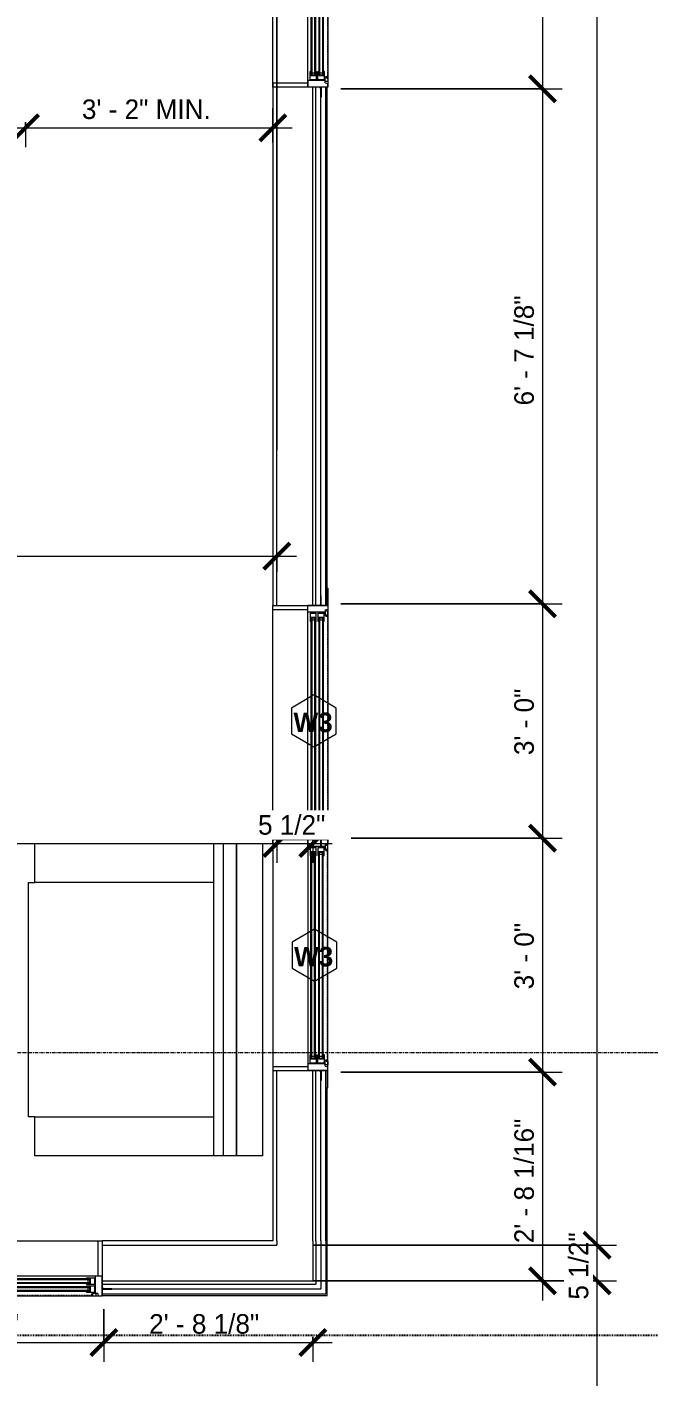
# Model space of a CAD drawing. Header units: inches. Extents: x -4058 to -1781, y 9814 to 12264.
# Drawn here: x -2114.6 to -2019.1, y 11235.4 to 11442.9 of the extents above; entities that cross this region are included whole.
import ezdxf

# ---------------------------------------------------------------- set-up
doc = ezdxf.new("R2010")
doc.units = ezdxf.units.IN
doc.header["$MEASUREMENT"] = 0
for name, pattern in [('Aligning Line 1_8_', [0.25, 0.125, -0.125]), ('Dash', [0.25, 0.125, -0.125]), ('Dash 3_32_', [0.1875, 0.09375, -0.09375]), ('Dash_2_', [0.25, 0.125, -0.125]), ('Grid Line 1_2_', [0.875, 0.5, -0.125, 0.125, -0.125])]:
    doc.linetypes.add(name, pattern=pattern)
for name, color, linetype, lineweight in [('0-1', 7, 'Continuous', 5), ('0-2', 7, 'Continuous', 9), ('A-ANNO-DIMS', 211, 'Continuous', 9), ('A-ANNO-DIMS-32', 211, 'Continuous', 9), ('A-DETL-1', 90, 'Dash 3_32_', 9), ('A-DETL-GENF-HDLN-1', 7, 'Dash', 9), ('A-DETL-GENF-HDLN-2', 1, 'Continuous', 18), ('A-GLAZ', 151, 'Continuous', 18), ('A-GLAZ-1', 7, 'Continuous', 9), ('A-GLAZ-IDEN', 152, 'Continuous', 9), ('A-WALL-1', 7, 'Continuous', 9), ('G-ANNO-SYMB', 111, 'Aligning Line 1_8_', 9), ('I-FURN', 30, 'Continuous', 9), ('S-GRID-1', 1, 'Grid Line 1_2_', 9)]:
    doc.layers.add(name, color=color, linetype=linetype, lineweight=lineweight)
doc.layers.add('0-4', color=250, linetype='Dash_2_')
doc.styles.add('Century Gothic', font='ufonts.com_century-gothic.ttf', dxfattribs={"height": 3})
doc.styles.add('Century Gothic_B', font='GOTHICB.TTF', dxfattribs={"height": 3})
doc.dimstyles.new('MARKETING_DIMENSION', dxfattribs={"dimscale": 12, "dimtxt": 3.132505, "dimasz": 0.333333, "dimexe": 0.25, "dimexo": 0.166667, "dimgap": 0.041667, "dimtad": 1, "dimdec": 4, "dimrnd": 0.0625, "dimzin": 3, "dimdsep": 46, "dimlunit": 4, "dimtxsty": 'Century Gothic', "dimblk1": 'OBLIQUE', "dimblk2": 'OBLIQUE', "dimsah": 1, "dimcen": 0.09, "dimdle": 0.25, "dimazin": 0, "dimtfac": 1, "dimtdec": 4, "dimtix": 1, "dimtmove": 0, "dimatfit": 3, "dimfxl": 1, "dimtvp": 1, "dimtfill": 1, "dimfrac": 2, "dimtolj": 1, "dimtzin": 0, "dimarcsym": 2})
doc.dimstyles.new('THE_DIMENSION_STRING', dxfattribs={"dimscale": 12, "dimtxt": 3.132505, "dimasz": 0.333333, "dimexe": 0.25, "dimexo": 0.166667, "dimgap": 0.041667, "dimtad": 1, "dimdec": 4, "dimrnd": 0.0625, "dimzin": 3, "dimdsep": 46, "dimlunit": 4, "dimtxsty": 'Century Gothic', "dimblk1": 'OBLIQUE', "dimblk2": 'OBLIQUE', "dimsah": 1, "dimcen": 0.09, "dimdle": 0.25, "dimazin": 0, "dimtfac": 1, "dimtdec": 4, "dimtix": 1, "dimtmove": 0, "dimatfit": 3, "dimfxl": 1, "dimtvp": 1, "dimtfill": 1, "dimfrac": 2, "dimtolj": 1, "dimtzin": 0, "dimarcsym": 2})
doc.dimstyles.new('THE_DIMENSION_STRING_2', dxfattribs={"dimscale": 12, "dimtxt": 3.132505, "dimasz": 0.333333, "dimexe": 0.25, "dimexo": 0.166667, "dimgap": 0.041667, "dimtad": 1, "dimdec": 4, "dimrnd": 0.0625, "dimzin": 3, "dimdsep": 46, "dimlunit": 4, "dimtxsty": 'Century Gothic', "dimblk1": 'OBLIQUE', "dimblk2": 'OBLIQUE', "dimsah": 1, "dimcen": 0.09, "dimdle": 0.25, "dimazin": 0, "dimtfac": 1, "dimtdec": 4, "dimtix": 1, "dimtmove": 0, "dimatfit": 3, "dimfxl": 1, "dimtvp": 1, "dimtfill": 1, "dimfrac": 2, "dimtolj": 1, "dimtzin": 0, "dimarcsym": 2})
doc.dimstyles.new('THE_DIMENSION_STRING_3', dxfattribs={"dimscale": 12, "dimtxt": 3.132505, "dimasz": 0.333333, "dimexe": 0.25, "dimexo": 0.166667, "dimgap": 0.041667, "dimtad": 1, "dimdec": 4, "dimrnd": 0.0625, "dimzin": 3, "dimdsep": 46, "dimlunit": 4, "dimtxsty": 'Century Gothic', "dimblk1": 'OBLIQUE', "dimblk2": 'OBLIQUE', "dimsah": 1, "dimcen": 0.09, "dimdle": 0.25, "dimazin": 0, "dimtfac": 1, "dimtdec": 4, "dimtix": 1, "dimtmove": 0, "dimatfit": 3, "dimfxl": 1, "dimtvp": 1, "dimtfill": 1, "dimfrac": 2, "dimtolj": 1, "dimtzin": 0, "dimarcsym": 2})
doc.dimstyles.new('THE_DIMENSION_STRING_4', dxfattribs={"dimscale": 12, "dimtxt": 3.132505, "dimasz": 0.333333, "dimexe": 0.25, "dimexo": 0.166667, "dimgap": 0.041667, "dimtad": 1, "dimdec": 4, "dimrnd": 0.0625, "dimzin": 3, "dimdsep": 46, "dimlunit": 4, "dimtxsty": 'Century Gothic', "dimblk1": 'OBLIQUE', "dimblk2": 'OBLIQUE', "dimsah": 1, "dimcen": 0.09, "dimdle": 0.25, "dimazin": 0, "dimtfac": 1, "dimtdec": 4, "dimtix": 1, "dimtmove": 0, "dimatfit": 3, "dimfxl": 1, "dimtvp": 1, "dimtfill": 1, "dimfrac": 2, "dimtolj": 1, "dimtzin": 0, "dimarcsym": 2})
doc.dimstyles.new('THE_DIMENSION_STRING_5', dxfattribs={"dimscale": 12, "dimtxt": 3.132505, "dimasz": 0.333333, "dimexe": 0.25, "dimexo": 0.166667, "dimgap": 0.041667, "dimtad": 1, "dimdec": 4, "dimrnd": 0.0625, "dimzin": 3, "dimdsep": 46, "dimlunit": 4, "dimtxsty": 'Century Gothic', "dimblk1": 'OBLIQUE', "dimblk2": 'OBLIQUE', "dimsah": 1, "dimcen": 0.09, "dimdle": 0.25, "dimazin": 0, "dimtfac": 1, "dimtdec": 4, "dimtix": 1, "dimtmove": 0, "dimatfit": 3, "dimfxl": 1, "dimtvp": 1, "dimtfill": 1, "dimfrac": 2, "dimtolj": 1, "dimtzin": 0, "dimarcsym": 2})

# ---------------------------------------------------------------- blocks, each defined once
blk = doc.blocks.new('Window-Double_Hung-Marvin-Essential - ESDH3066 - 3rd floor-3357212-UNITS PLANS - 3RD FLOOR')
at = {"layer": 'A-DETL-GENF-HDLN-1'}
blk.add_line((16.1, -4.22), (-16.5, -4.22), dxfattribs=at)
at = {"layer": 'A-DETL-GENF-HDLN-2'}
for p, q in [((-17.13, 4.19), (-17.75, 4.19)), ((-17.13, -1.16), (-17.13, 4.19)), ((17.12, 4.19), (17.75, 4.19)), ((17.12, 4.19), (17.12, -1.16)), ((-16.72, -1.19), (-17.75, -1.19)), ((-17.75, -4.28), (-17.75, -1.19)), ((-16.72, -3.77), (-16.72, -1.19)), ((-16.56, -1.53), (-15.34, -1.53)), ((-16.56, -1.53), (-16.56, -2.47)), ((-15.28, -1.65), (-15.94, -1.65)), ((-15.94, -1.65), (-15.94, -2.37)), ((-15.84, -1.66), (-15.84, -2.35)), ((-15.54, -1.79), (-15.54, -2.23)), ((-15.34, -1.53), (-15.28, -1.59)), ((-15.28, -1.59), (-15.28, -1.65)), ((15.34, -1.53), (15.28, -1.59)), ((15.28, -1.59), (15.28, -1.65)), ((15.28, -1.65), (15.94, -1.65)), ((16.56, -1.53), (15.34, -1.53)), ((15.54, -1.79), (15.54, -2.23)), ((15.84, -1.66), (15.84, -2.35)), ((15.94, -1.65), (15.94, -2.37)), ((16.56, -1.53), (16.56, -2.47)), ((16.72, -3.77), (16.72, -1.19)), ((16.72, -1.19), (17.75, -1.19)), ((17.75, -4.28), (17.75, -1.19)), ((-19.25, -3.23), (-19.25, -3.19)), ((-19.25, -3.19), (-17.9, -3.19)), ((-17.75, -3.23), (-19.25, -3.23)), ((-17.9, -3.19), (-17.9, -3.08)), ((-17.9, -3.08), (-17.75, -3.08)), ((-17.08, -3.87), (-17.16, -4.28)), ((-17.08, -3.87), (-16.19, -3.87)), ((-16.85, -4.25), (-16.85, -3.87)), ((-16.38, -3.77), (-16.72, -3.77)), ((-15.34, -2.47), (-16.56, -2.47)), ((-16.56, -2.75), (-15.34, -2.75)), ((-16.56, -2.75), (-16.56, -3.69)), ((-15.34, -3.69), (-16.56, -3.69)), ((-16.38, -3.87), (-16.38, -3.77)), ((-16.18, -4.01), (-16.3, -4.01)), ((-16.3, -4.01), (-16.3, -4.25)), ((-16.19, -3.87), (-16.19, -3.97)), ((-16.19, -3.97), (-16.1, -3.97)), ((-16.18, -4.22), (-16.18, -4.01)), ((-16.1, -3.97), (-16.1, -4.22)), ((-15.94, -2.37), (-15.28, -2.37)), ((-15.28, -2.87), (-15.94, -2.87)), ((-15.94, -2.87), (-15.94, -3.59)), ((-15.94, -3.59), (-15.28, -3.59)), ((-15.84, -2.88), (-15.84, -3.57)), ((-15.54, -3.01), (-15.54, -3.45)), ((-15.34, -2.47), (-15.28, -2.41)), ((-15.34, -2.75), (-15.28, -2.81)), ((-15.34, -3.69), (-15.28, -3.63)), ((-15.28, -2.37), (-15.28, -2.41)), ((-15.28, -2.81), (-15.28, -2.87)), ((-15.28, -3.59), (-15.28, -3.63)), ((15.28, -2.37), (15.28, -2.41)), ((15.94, -2.37), (15.28, -2.37)), ((15.34, -2.47), (15.28, -2.41)), ((15.34, -2.75), (15.28, -2.81)), ((15.28, -2.81), (15.28, -2.87)), ((15.28, -2.87), (15.94, -2.87)), ((15.28, -3.59), (15.28, -3.63)), ((15.94, -3.59), (15.28, -3.59)), ((15.34, -3.69), (15.28, -3.63)), ((15.34, -2.47), (16.56, -2.47)), ((16.56, -2.75), (15.34, -2.75)), ((15.34, -3.69), (16.56, -3.69)), ((15.54, -3.01), (15.54, -3.45)), ((15.84, -2.88), (15.84, -3.57)), ((15.94, -2.87), (15.94, -3.59)), ((16.19, -3.97), (16.1, -3.97)), ((16.1, -3.97), (16.1, -4.22)), ((16.18, -4.22), (16.18, -4.01)), ((16.18, -4.01), (16.3, -4.01)), ((17.08, -3.87), (16.19, -3.87)), ((16.19, -3.87), (16.19, -3.97)), ((16.3, -4.01), (16.3, -4.25)), ((16.38, -3.87), (16.38, -3.77)), ((16.38, -3.77), (16.72, -3.77)), ((16.56, -2.75), (16.56, -3.69)), ((16.85, -4.25), (16.85, -3.87)), ((17.08, -3.87), (17.16, -4.28)), ((17.9, -3.08), (17.75, -3.08)), ((17.75, -3.23), (19.25, -3.23)), ((17.9, -3.19), (17.9, -3.08)), ((19.25, -3.19), (17.9, -3.19)), ((19.25, -3.23), (19.25, -3.19)), ((-17.75, -4.28), (-17.16, -4.28)), ((-16.3, -4.25), (-16.85, -4.25)), ((-16.18, -4.22), (-16.1, -4.22)), ((16.18, -4.22), (16.1, -4.22)), ((16.3, -4.25), (16.85, -4.25)), ((17.75, -4.28), (17.16, -4.28))]:
    blk.add_line(p, q, dxfattribs=at)
at = {"layer": 'A-GLAZ'}
for p, q in [((15.84, -1.66), (-15.84, -1.66)), ((15.84, -1.79), (-15.84, -1.79)), ((15.84, -2.23), (-15.84, -2.23)), ((15.84, -2.35), (-15.84, -2.35)), ((15.84, -2.88), (-15.84, -2.88)), ((15.84, -3.01), (-15.84, -3.01)), ((15.84, -3.45), (-15.84, -3.45)), ((15.84, -3.57), (-15.84, -3.57))]:
    blk.add_line(p, q, dxfattribs=at)
at = {"layer": 'A-GLAZ-1'}
for p, q in [((-17.75, 4.19), (17.75, 4.19)), ((-17.75, -1.16), (-17.75, 4.19)), ((17.75, 4.19), (17.75, -1.16)), ((-17.75, -1.19), (17.75, -1.19)), ((-17.75, -4.28), (-17.75, -1.19)), ((17.75, -1.19), (17.75, -4.28)), ((17.75, -4.28), (-17.75, -4.28)), ((17.75, -4.19), (20.4, -4.19)), ((20.4, -4.25), (17.75, -4.25)), ((20.4, -4.19), (20.4, -4.25))]:
    blk.add_line(p, q, dxfattribs=at)
blk = doc.blocks.new('Window-Double_Hung-Marvin-Essential - ESDH3066 - 3rd floor-3357211-UNITS PLANS - 3RD FLOOR')
at = {"layer": 'A-DETL-GENF-HDLN-1'}
blk.add_line((16.1, 4.22), (-16.5, 4.22), dxfattribs=at)
at = {"layer": 'A-DETL-GENF-HDLN-2'}
for p, q in [((-17.75, 4.28), (-17.16, 4.28)), ((-17.75, 4.28), (-17.75, 1.19)), ((-17.08, 3.87), (-17.16, 4.28)), ((-16.85, 4.25), (-16.85, 3.87)), ((-16.3, 4.25), (-16.85, 4.25)), ((-16.3, 4.01), (-16.3, 4.25)), ((-16.18, 4.22), (-16.1, 4.22)), ((-16.18, 4.22), (-16.18, 4.01)), ((-16.1, 3.97), (-16.1, 4.22)), ((16.18, 4.22), (16.1, 4.22)), ((16.1, 3.97), (16.1, 4.22)), ((16.18, 4.22), (16.18, 4.01)), ((16.3, 4.01), (16.3, 4.25)), ((16.3, 4.25), (16.85, 4.25)), ((16.85, 4.25), (16.85, 3.87)), ((17.08, 3.87), (17.16, 4.28)), ((17.75, 4.28), (17.16, 4.28)), ((17.75, 4.28), (17.75, 1.19)), ((-19.25, 3.23), (-19.25, 3.19)), ((-17.75, 3.23), (-19.25, 3.23)), ((-19.25, 3.19), (-17.9, 3.19)), ((-17.9, 3.19), (-17.9, 3.08)), ((-17.9, 3.08), (-17.75, 3.08)), ((-17.08, 3.87), (-16.19, 3.87)), ((-16.38, 3.77), (-16.72, 3.77)), ((-16.72, 3.77), (-16.72, 1.19)), ((-15.34, 3.69), (-16.56, 3.69)), ((-16.56, 2.75), (-16.56, 3.69)), ((-16.56, 2.75), (-15.34, 2.75)), ((-15.34, 2.47), (-16.56, 2.47)), ((-16.56, 1.53), (-16.56, 2.47)), ((-16.38, 3.87), (-16.38, 3.77)), ((-16.18, 4.01), (-16.3, 4.01)), ((-16.19, 3.97), (-16.1, 3.97)), ((-16.19, 3.87), (-16.19, 3.97)), ((-15.94, 2.87), (-15.94, 3.59)), ((-15.94, 3.59), (-15.28, 3.59)), ((-15.28, 2.87), (-15.94, 2.87)), ((-15.94, 1.65), (-15.94, 2.37)), ((-15.94, 2.37), (-15.28, 2.37)), ((-15.84, 2.88), (-15.84, 3.57)), ((-15.84, 1.66), (-15.84, 2.35)), ((-15.54, 3.01), (-15.54, 3.45)), ((-15.54, 1.79), (-15.54, 2.23)), ((-15.34, 3.69), (-15.28, 3.63)), ((-15.34, 2.75), (-15.28, 2.81)), ((-15.34, 2.47), (-15.28, 2.41)), ((-15.28, 3.59), (-15.28, 3.63)), ((-15.28, 2.81), (-15.28, 2.87)), ((-15.28, 2.37), (-15.28, 2.41)), ((15.34, 3.69), (15.28, 3.63)), ((15.28, 3.59), (15.28, 3.63)), ((15.94, 3.59), (15.28, 3.59)), ((15.28, 2.81), (15.28, 2.87)), ((15.28, 2.87), (15.94, 2.87)), ((15.34, 2.75), (15.28, 2.81)), ((15.34, 2.47), (15.28, 2.41)), ((15.28, 2.37), (15.28, 2.41)), ((15.94, 2.37), (15.28, 2.37)), ((15.34, 3.69), (16.56, 3.69)), ((16.56, 2.75), (15.34, 2.75)), ((15.34, 2.47), (16.56, 2.47)), ((15.54, 3.01), (15.54, 3.45)), ((15.54, 1.79), (15.54, 2.23)), ((15.84, 2.88), (15.84, 3.57)), ((15.84, 1.66), (15.84, 2.35)), ((15.94, 2.87), (15.94, 3.59)), ((15.94, 1.65), (15.94, 2.37)), ((16.19, 3.97), (16.1, 3.97)), ((16.18, 4.01), (16.3, 4.01)), ((16.19, 3.87), (16.19, 3.97)), ((17.08, 3.87), (16.19, 3.87)), ((16.38, 3.87), (16.38, 3.77)), ((16.38, 3.77), (16.72, 3.77)), ((16.56, 2.75), (16.56, 3.69)), ((16.56, 1.53), (16.56, 2.47)), ((16.72, 3.77), (16.72, 1.19)), ((17.75, 3.23), (19.25, 3.23)), ((17.9, 3.08), (17.75, 3.08)), ((17.9, 3.19), (17.9, 3.08)), ((19.25, 3.19), (17.9, 3.19)), ((19.25, 3.23), (19.25, 3.19)), ((-16.72, 1.19), (-17.75, 1.19)), ((-17.13, 1.16), (-17.13, -4.19)), ((-16.56, 1.53), (-15.34, 1.53)), ((-15.28, 1.65), (-15.94, 1.65)), ((-15.34, 1.53), (-15.28, 1.59)), ((-15.28, 1.59), (-15.28, 1.65)), ((15.28, 1.59), (15.28, 1.65)), ((15.28, 1.65), (15.94, 1.65)), ((15.34, 1.53), (15.28, 1.59)), ((16.56, 1.53), (15.34, 1.53)), ((16.72, 1.19), (17.75, 1.19)), ((17.12, -4.19), (17.12, 1.16)), ((-17.13, -4.19), (-17.75, -4.19)), ((17.12, -4.19), (17.75, -4.19))]:
    blk.add_line(p, q, dxfattribs=at)
at = {"layer": 'A-GLAZ'}
for p, q in [((15.84, 3.57), (-15.84, 3.57)), ((15.84, 3.45), (-15.84, 3.45)), ((15.84, 3.01), (-15.84, 3.01)), ((15.84, 2.88), (-15.84, 2.88)), ((15.84, 2.35), (-15.84, 2.35)), ((15.84, 2.23), (-15.84, 2.23)), ((15.84, 1.79), (-15.84, 1.79)), ((15.84, 1.66), (-15.84, 1.66))]:
    blk.add_line(p, q, dxfattribs=at)
at = {"layer": 'A-GLAZ-1'}
for p, q in [((17.75, 4.28), (-17.75, 4.28)), ((-17.75, 4.28), (-17.75, 1.19)), ((17.75, 1.19), (17.75, 4.28)), ((20.4, 4.25), (17.75, 4.25)), ((17.75, 4.19), (20.4, 4.19)), ((20.4, 4.19), (20.4, 4.25)), ((-17.75, 1.19), (17.75, 1.19)), ((-17.75, 1.16), (-17.75, -4.19)), ((17.75, -4.19), (17.75, 1.16)), ((-17.75, -4.19), (17.75, -4.19))]:
    blk.add_line(p, q, dxfattribs=at)
blk = doc.blocks.new('CTR - 1st Phase - Shell_rvt-1-UNITS PLANS - 3RD FLOOR')
at = {"layer": 'A-WALL-1'}
for p, q in [((-2076.8, 11433.58), (-2076.8, 11353.94)), ((-2076.17, 11353.94), (-2076.17, 11433.58)), ((-2071.42, 11433.58), (-2071.45, 11433.58)), ((-2070.67, 11353.94), (-2070.67, 11433.58)), ((-2070.17, 11353.94), (-2070.17, 11433.58)), ((-2069.42, 11353.94), (-2069.42, 11433.58)), ((-2068.67, 11353.94), (-2068.67, 11433.58)), ((-2068.42, 11356.59), (-2068.42, 11433.58)), ((-2071.45, 11353.94), (-2071.42, 11353.94)), ((-2076.8, 11318.44), (-2076.8, 11317.94)), ((-2076.17, 11317.94), (-2076.17, 11318.44)), ((-2071.42, 11318.44), (-2071.45, 11318.44)), ((-2071.45, 11317.94), (-2071.42, 11317.94)), ((-2070.67, 11317.94), (-2070.67, 11318.44)), ((-2070.17, 11317.94), (-2070.17, 11318.44)), ((-2069.42, 11317.94), (-2069.42, 11318.44)), ((-2068.67, 11317.94), (-2068.67, 11318.44)), ((-2068.42, 11317.94), (-2068.42, 11318.44)), ((-2076.8, 11282.44), (-2076.8, 11256.26)), ((-2076.17, 11256.26), (-2076.17, 11282.44)), ((-2071.42, 11282.44), (-2071.45, 11282.44)), ((-2070.67, 11256.26), (-2070.67, 11282.44)), ((-2070.17, 11256.26), (-2070.17, 11282.44)), ((-2069.42, 11256.26), (-2069.42, 11282.44)), ((-2068.67, 11256.26), (-2068.67, 11282.44)), ((-2068.42, 11256.26), (-2068.42, 11279.79)), ((-2076.8, 11256.26), (-2103.04, 11256.26)), ((-2103.04, 11255.64), (-2076.17, 11255.64)), ((-2076.17, 11256.26), (-2076.17, 11255.64)), ((-2070.67, 11256.26), (-2070.67, 11255.64)), ((-2070.67, 11255.64), (-2070.67, 11250.14)), ((-2070.17, 11256.26), (-2070.17, 11250.14)), ((-2069.42, 11256.26), (-2069.42, 11249.64)), ((-2068.67, 11256.26), (-2068.67, 11248.89)), ((-2068.42, 11248.14), (-2068.42, 11256.26)), ((-2103.04, 11250.92), (-2103.04, 11250.89)), ((-2103.04, 11250.14), (-2070.67, 11250.14)), ((-2103.04, 11249.64), (-2070.17, 11249.64)), ((-2103.04, 11248.89), (-2069.42, 11248.89)), ((-2070.17, 11250.14), (-2070.17, 11249.64)), ((-2069.42, 11249.64), (-2069.42, 11248.89)), ((-2068.67, 11248.89), (-2068.67, 11248.14)), ((-2103.04, 11248.14), (-2068.67, 11248.14)), ((-2100.39, 11247.89), (-2068.42, 11247.89)), ((-2068.42, 11247.89), (-2068.42, 11248.14))]:
    blk.add_line(p, q, dxfattribs=at)
at = {"layer": '0-2'}
for name, p, rotation in [('Window-Double_Hung-Marvin-Essential - ESDH3066 - 3rd floor-3357212-UNITS PLANS - 3RD FLOOR', (-2072.61, 11451.33), 89.99999999999991), ('Window-Double_Hung-Marvin-Essential - ESDH3066 - 3rd floor-3357212-UNITS PLANS - 3RD FLOOR', (-2072.61, 11336.19), 89.99999999999991), ('Window-Double_Hung-Marvin-Essential - ESDH3066 - 3rd floor-3357211-UNITS PLANS - 3RD FLOOR', (-2072.61, 11300.19), 269.9999999999999)]:
    blk.add_blockref(name, p, dxfattribs=dict(at, rotation=rotation))
blk.add_blockref('Window-Double_Hung-Marvin-Essential - ESDH3066 - 3rd floor-3357212-UNITS PLANS - 3RD FLOOR', (-2120.79, 11252.08), dxfattribs=at)
blk = doc.blocks.new('Couch-Both_Arms-Generic - 2-1523460-UNITS PLANS - 3RD FLOOR')
at = {"layer": 'I-FURN'}
for p, q in [((-24, 17.5), (-18, 17.5)), ((-24, -10), (-24, 17.5)), ((-18, 18.5), (18, 18.5)), ((-18, 17.5), (-18, 18.5)), ((-18, 17.5), (-18, -10)), ((18, 18.5), (18, 17.5)), ((18, 17.5), (24, 17.5)), ((18, -10), (18, 17.5)), ((24, 17.5), (24, -10)), ((-24, -10), (24, -10)), ((-24, -13.5), (-24, -10)), ((24, -10), (24, -13.5)), ((-24, -11.5), (24, -11.5)), ((-24, -13.5), (24, -13.5)), ((-24, -17.5), (-24, -13.5)), ((24, -13.5), (-24, -13.5)), ((24, -13.5), (24, -17.5)), ((24, -17.5), (-24, -17.5))]:
    blk.add_line(p, q, dxfattribs=at)
blk = doc.blocks.new('DIMBLOCK146-UNITS PLANS - 3RD FLOOR')
at = {"layer": 'A-ANNO-DIMS-32'}
for p, q in [((-2138.79, 11245.8), (-2138.79, 11237.68)), ((-2138.79, 11240.68), (-2138.79, 11245.8)), ((-2102.79, 11245.8), (-2102.79, 11237.68)), ((-2102.79, 11240.68), (-2102.79, 11245.8)), ((-2138.79, 11240.68), (-2102.79, 11240.68))]:
    blk.add_line(p, q, dxfattribs=at)
at = {"layer": 'A-ANNO-DIMS-32', "lineweight": 50}
for p, q in [((-2138.79, 11240.68), (-2136.79, 11242.68)), ((-2102.79, 11240.68), (-2100.79, 11242.68)), ((-2138.79, 11240.68), (-2140.79, 11238.68)), ((-2102.79, 11240.68), (-2104.79, 11238.68))]:
    blk.add_line(p, q, dxfattribs=at)
at = {"layer": 'A-ANNO-DIMS-32', "color": 0, "insert": (-2126.03, 11245.02), "char_height": 3, "width": 12.5897, "attachment_point": 1, "line_spacing_factor": 0.984502, "style": 'Century Gothic', "bg_fill": 3, "box_fill_scale": 1.25, "bg_fill_color": 256, "bg_fill_true_color": 13158600, "bg_fill_transparency": 0}
blk.add_mtext('3\' - 0"', dxfattribs=at)
blk = doc.blocks.new('_Oblique')
at = {"color": 0, "linetype": 'ByBlock', "lineweight": -2}
blk.add_line((-0.5, -0.5), (0.5, 0.5), dxfattribs=at)
blk = doc.blocks.new('DIMBLOCK147-UNITS PLANS - 3RD FLOOR')
at = {"layer": 'A-ANNO-DIMS-32'}
for p, q in [((-2102.79, 11245.8), (-2102.79, 11237.68)), ((-2102.79, 11240.68), (-2102.79, 11245.8)), ((-2102.79, 11240.68), (-2067.67, 11240.68)), ((-2070.67, 11241.51), (-2070.67, 11237.68)), ((-2070.67, 11240.68), (-2070.67, 11241.51))]:
    blk.add_line(p, q, dxfattribs=at)
at = {"layer": 'A-ANNO-DIMS-32', "lineweight": 50}
for p, q in [((-2102.79, 11240.68), (-2100.79, 11242.68)), ((-2070.67, 11240.68), (-2068.67, 11242.68)), ((-2102.79, 11240.68), (-2104.79, 11238.68)), ((-2070.67, 11240.68), (-2072.67, 11238.68))]:
    blk.add_line(p, q, dxfattribs=at)
at = {"layer": 'A-ANNO-DIMS-32', "color": 0, "insert": (-2095.8, 11245.02), "char_height": 3, "width": 21.7784, "attachment_point": 1, "line_spacing_factor": 0.984502, "style": 'Century Gothic', "bg_fill": 3, "box_fill_scale": 1.25, "bg_fill_color": 256, "bg_fill_true_color": 13158600, "bg_fill_transparency": 0}
blk.add_mtext('2\' - 8 1/8"', dxfattribs=at)
blk = doc.blocks.new('DIMBLOCK164-UNITS PLANS - 3RD FLOOR')
at = {"layer": 'A-ANNO-DIMS-32', "lineweight": 50}
for p, q in [((-2035.34, 11469.33), (-2037.34, 11471.33)), ((-2035.34, 11469.33), (-2033.34, 11467.33)), ((-2035.34, 11433.33), (-2037.34, 11435.33)), ((-2035.34, 11433.33), (-2033.34, 11431.33))]:
    blk.add_line(p, q, dxfattribs=at)
at = {"layer": 'A-ANNO-DIMS-32'}
for p, q in [((-2066.33, 11469.33), (-2032.34, 11469.33)), ((-2035.34, 11469.33), (-2066.33, 11469.33)), ((-2035.34, 11469.33), (-2035.34, 11433.33)), ((-2066.33, 11433.33), (-2032.34, 11433.33)), ((-2035.34, 11433.33), (-2066.33, 11433.33))]:
    blk.add_line(p, q, dxfattribs=at)
at = {"layer": 'A-ANNO-DIMS-32', "color": 0, "insert": (-2039.68, 11446.08), "char_height": 3, "width": 12.5897, "attachment_point": 1, "rotation": 90, "line_spacing_factor": 0.984502, "style": 'Century Gothic', "bg_fill": 3, "box_fill_scale": 1.25, "bg_fill_color": 256, "bg_fill_true_color": 13158600, "bg_fill_transparency": 0}
blk.add_mtext('3\' - 0"', dxfattribs=at)
blk = doc.blocks.new('DIMBLOCK165-UNITS PLANS - 3RD FLOOR')
at = {"layer": 'A-ANNO-DIMS-32', "lineweight": 50}
for p, q in [((-2035.34, 11433.33), (-2037.34, 11435.33)), ((-2035.34, 11433.33), (-2033.34, 11431.33)), ((-2035.34, 11354.19), (-2037.34, 11356.19)), ((-2035.34, 11354.19), (-2033.34, 11352.19))]:
    blk.add_line(p, q, dxfattribs=at)
at = {"layer": 'A-ANNO-DIMS-32'}
for p, q in [((-2066.33, 11433.33), (-2032.34, 11433.33)), ((-2035.34, 11433.33), (-2066.33, 11433.33)), ((-2035.34, 11433.33), (-2035.34, 11354.19)), ((-2066.33, 11354.19), (-2032.34, 11354.19)), ((-2035.34, 11354.19), (-2066.33, 11354.19))]:
    blk.add_line(p, q, dxfattribs=at)
at = {"layer": 'A-ANNO-DIMS-32', "color": 0, "insert": (-2039.68, 11384.68), "char_height": 3, "width": 21.7784, "attachment_point": 1, "rotation": 90, "line_spacing_factor": 0.984502, "style": 'Century Gothic', "bg_fill": 3, "box_fill_scale": 1.25, "bg_fill_color": 256, "bg_fill_true_color": 13158600, "bg_fill_transparency": 0}
blk.add_mtext('6\' - 7 1/8"', dxfattribs=at)
blk = doc.blocks.new('DIMBLOCK166-UNITS PLANS - 3RD FLOOR')
at = {"layer": 'A-ANNO-DIMS-32', "lineweight": 50}
for p, q in [((-2035.34, 11354.19), (-2037.34, 11356.19)), ((-2035.34, 11354.19), (-2033.34, 11352.19)), ((-2035.34, 11318.19), (-2037.34, 11320.19)), ((-2035.34, 11318.19), (-2033.34, 11316.19))]:
    blk.add_line(p, q, dxfattribs=at)
at = {"layer": 'A-ANNO-DIMS-32'}
for p, q in [((-2066.33, 11354.19), (-2032.34, 11354.19)), ((-2035.34, 11354.19), (-2066.33, 11354.19)), ((-2035.34, 11354.19), (-2035.34, 11318.19)), ((-2066.33, 11318.19), (-2032.34, 11318.19)), ((-2035.34, 11318.19), (-2066.33, 11318.19))]:
    blk.add_line(p, q, dxfattribs=at)
at = {"layer": 'A-ANNO-DIMS-32', "color": 0, "insert": (-2039.68, 11330.94), "char_height": 3, "width": 12.5897, "attachment_point": 1, "rotation": 90, "line_spacing_factor": 0.984502, "style": 'Century Gothic', "bg_fill": 3, "box_fill_scale": 1.25, "bg_fill_color": 256, "bg_fill_true_color": 13158600, "bg_fill_transparency": 0}
blk.add_mtext('3\' - 0"', dxfattribs=at)
blk = doc.blocks.new('DIMBLOCK167-UNITS PLANS - 3RD FLOOR')
at = {"layer": 'A-ANNO-DIMS-32', "lineweight": 50}
for p, q in [((-2035.34, 11318.19), (-2037.34, 11320.19)), ((-2035.34, 11318.19), (-2033.34, 11316.19)), ((-2035.34, 11282.19), (-2037.34, 11284.19)), ((-2035.34, 11282.19), (-2033.34, 11280.19))]:
    blk.add_line(p, q, dxfattribs=at)
at = {"layer": 'A-ANNO-DIMS-32'}
for p, q in [((-2066.33, 11318.19), (-2032.34, 11318.19)), ((-2035.34, 11318.19), (-2066.33, 11318.19)), ((-2035.34, 11318.19), (-2035.34, 11282.19)), ((-2066.33, 11282.19), (-2032.34, 11282.19)), ((-2035.34, 11282.19), (-2066.33, 11282.19))]:
    blk.add_line(p, q, dxfattribs=at)
at = {"layer": 'A-ANNO-DIMS-32', "color": 0, "insert": (-2039.68, 11294.94), "char_height": 3, "width": 12.5897, "attachment_point": 1, "rotation": 90, "line_spacing_factor": 0.984502, "style": 'Century Gothic', "bg_fill": 3, "box_fill_scale": 1.25, "bg_fill_color": 256, "bg_fill_true_color": 13158600, "bg_fill_transparency": 0}
blk.add_mtext('3\' - 0"', dxfattribs=at)
blk = doc.blocks.new('DIMBLOCK168-UNITS PLANS - 3RD FLOOR')
at = {"layer": 'A-ANNO-DIMS-32', "lineweight": 50}
for p, q in [((-2035.34, 11282.19), (-2037.34, 11284.19)), ((-2035.34, 11282.19), (-2033.34, 11280.19)), ((-2035.34, 11250.14), (-2037.34, 11252.14)), ((-2035.34, 11250.14), (-2033.34, 11248.14))]:
    blk.add_line(p, q, dxfattribs=at)
at = {"layer": 'A-ANNO-DIMS-32'}
for p, q in [((-2066.33, 11282.19), (-2032.34, 11282.19)), ((-2035.34, 11282.19), (-2066.33, 11282.19)), ((-2035.34, 11282.19), (-2035.34, 11247.14)), ((-2034.51, 11250.14), (-2038.34, 11250.14)), ((-2035.34, 11250.14), (-2034.51, 11250.14))]:
    blk.add_line(p, q, dxfattribs=at)
at = {"layer": 'A-ANNO-DIMS-32', "color": 0, "insert": (-2039.68, 11255.92), "char_height": 3, "width": 24.5827, "attachment_point": 1, "rotation": 90, "line_spacing_factor": 0.984502, "style": 'Century Gothic', "bg_fill": 3, "box_fill_scale": 1.25, "bg_fill_color": 256, "bg_fill_true_color": 13158600, "bg_fill_transparency": 0}
blk.add_mtext('2\' - 8 1/16"', dxfattribs=at)
blk = doc.blocks.new('DIMBLOCK525-UNITS PLANS - 3RD FLOOR')
at = {"layer": 'A-ANNO-DIMS-32', "lineweight": 50}
for p, q in [((-2026.97, 11250.14), (-2028.97, 11252.14)), ((-2026.97, 11250.14), (-2024.97, 11248.14)), ((-2026.97, 10848.64), (-2028.97, 10850.64)), ((-2026.97, 10848.64), (-2024.97, 10846.64))]:
    blk.add_line(p, q, dxfattribs=at)
at = {"layer": 'A-ANNO-DIMS-32'}
for p, q in [((-2070.61, 11250.14), (-2023.97, 11250.14)), ((-2026.97, 11250.14), (-2070.61, 11250.14)), ((-2026.97, 10848.64), (-2026.97, 11250.14)), ((-2070.61, 10848.64), (-2023.97, 10848.64)), ((-2026.97, 10848.64), (-2070.61, 10848.64))]:
    blk.add_line(p, q, dxfattribs=at)
at = {"layer": 'A-ANNO-DIMS-32', "color": 0, "insert": (-2031.31, 11039.15), "char_height": 3, "width": 24.5827, "attachment_point": 1, "rotation": 90, "line_spacing_factor": 0.984502, "style": 'Century Gothic', "bg_fill": 3, "box_fill_scale": 1.25, "bg_fill_color": 256, "bg_fill_true_color": 13158600, "bg_fill_transparency": 0}
blk.add_mtext('33\' - 5 1/2"', dxfattribs=at)
blk = doc.blocks.new('DIMBLOCK526-UNITS PLANS - 3RD FLOOR')
at = {"layer": 'A-ANNO-DIMS-32', "lineweight": 50}
for p, q in [((-2026.97, 11255.64), (-2028.97, 11257.64)), ((-2026.97, 11255.64), (-2024.97, 11253.64)), ((-2026.97, 11250.14), (-2028.97, 11252.14)), ((-2026.97, 11250.14), (-2024.97, 11248.14))]:
    blk.add_line(p, q, dxfattribs=at)
at = {"layer": 'A-ANNO-DIMS-32'}
for p, q in [((-2070.61, 11255.64), (-2023.97, 11255.64)), ((-2026.97, 11255.64), (-2070.61, 11255.64)), ((-2026.97, 11250.14), (-2026.97, 11255.64)), ((-2070.61, 11250.14), (-2023.97, 11250.14)), ((-2026.97, 11250.14), (-2070.61, 11250.14))]:
    blk.add_line(p, q, dxfattribs=at)
at = {"layer": 'A-ANNO-DIMS-32', "color": 0, "insert": (-2031.31, 11247.25), "char_height": 3, "width": 13.5444, "attachment_point": 1, "rotation": 90, "line_spacing_factor": 0.984502, "style": 'Century Gothic', "bg_fill": 3, "box_fill_scale": 1.25, "bg_fill_color": 256, "bg_fill_true_color": 13158600, "bg_fill_transparency": 0}
blk.add_mtext('5 1/2"', dxfattribs=at)
blk = doc.blocks.new('DIMBLOCK527-UNITS PLANS - 3RD FLOOR')
at = {"layer": 'A-ANNO-DIMS-32', "lineweight": 50}
for p, q in [((-2026.97, 11680.24), (-2028.97, 11682.24)), ((-2026.97, 11680.24), (-2024.97, 11678.24)), ((-2026.97, 11255.64), (-2028.97, 11257.64)), ((-2026.97, 11255.64), (-2024.97, 11253.64))]:
    blk.add_line(p, q, dxfattribs=at)
at = {"layer": 'A-ANNO-DIMS-32'}
for p, q in [((-2074.17, 11680.24), (-2023.97, 11680.24)), ((-2026.97, 11680.24), (-2074.17, 11680.24)), ((-2026.97, 11255.64), (-2026.97, 11680.24)), ((-2070.61, 11255.64), (-2023.97, 11255.64)), ((-2026.97, 11255.64), (-2070.61, 11255.64))]:
    blk.add_line(p, q, dxfattribs=at)
at = {"layer": 'A-ANNO-DIMS-32', "color": 0, "insert": (-2031.31, 11457.7), "char_height": 3, "width": 24.5827, "attachment_point": 1, "rotation": 90, "line_spacing_factor": 0.984502, "style": 'Century Gothic', "bg_fill": 3, "box_fill_scale": 1.25, "bg_fill_color": 256, "bg_fill_true_color": 13158600, "bg_fill_transparency": 0}
blk.add_mtext('35\' - 4 5/8"', dxfattribs=at)
blk = doc.blocks.new('DIMBLOCK553-UNITS PLANS - 3RD FLOOR')
at = {"layer": 'A-ANNO-DIMS-32', "lineweight": 50}
for p, q in [((-2509.81, 11317.36), (-2507.81, 11319.36)), ((-2076.17, 11317.36), (-2074.17, 11319.36)), ((-2509.81, 11317.36), (-2511.81, 11315.36)), ((-2076.17, 11317.36), (-2078.17, 11315.36))]:
    blk.add_line(p, q, dxfattribs=at)
at = {"layer": 'A-ANNO-DIMS-32'}
for p, q in [((-2509.81, 11318.19), (-2509.81, 11314.36)), ((-2509.81, 11317.36), (-2509.81, 11318.19)), ((-2509.81, 11317.36), (-2076.17, 11317.36)), ((-2076.17, 11318.19), (-2076.17, 11314.36)), ((-2076.17, 11317.36), (-2076.17, 11318.19))]:
    blk.add_line(p, q, dxfattribs=at)
at = {"layer": 'A-ANNO-DIMS-32', "color": 0, "insert": (-2303.24, 11321.71), "char_height": 3, "width": 24.5827, "attachment_point": 1, "line_spacing_factor": 0.984502, "style": 'Century Gothic', "bg_fill": 3, "box_fill_scale": 1.25, "bg_fill_color": 256, "bg_fill_true_color": 13158600, "bg_fill_transparency": 0}
blk.add_mtext('36\' - 1 5/8"', dxfattribs=at)
blk = doc.blocks.new('DIMBLOCK554-UNITS PLANS - 3RD FLOOR')
at = {"layer": 'A-ANNO-DIMS-32', "lineweight": 50}
for p, q in [((-2076.17, 11317.36), (-2074.17, 11319.36)), ((-2070.67, 11317.36), (-2068.67, 11319.36)), ((-2076.17, 11317.36), (-2078.17, 11315.36)), ((-2070.67, 11317.36), (-2072.67, 11315.36))]:
    blk.add_line(p, q, dxfattribs=at)
at = {"layer": 'A-ANNO-DIMS-32'}
for p, q in [((-2076.17, 11318.19), (-2076.17, 11314.36)), ((-2076.17, 11317.36), (-2076.17, 11318.19)), ((-2076.17, 11317.36), (-2067.67, 11317.36)), ((-2070.67, 11318.19), (-2070.67, 11314.36)), ((-2070.67, 11317.36), (-2070.67, 11318.19))]:
    blk.add_line(p, q, dxfattribs=at)
at = {"layer": 'A-ANNO-DIMS-32', "color": 0, "insert": (-2079.07, 11321.71), "char_height": 3, "width": 13.5444, "attachment_point": 1, "line_spacing_factor": 0.984502, "style": 'Century Gothic', "bg_fill": 3, "box_fill_scale": 1.25, "bg_fill_color": 256, "bg_fill_true_color": 13158600, "bg_fill_transparency": 0}
blk.add_mtext('5 1/2"', dxfattribs=at)
blk = doc.blocks.new('Window Tag - ONE-4156801-UNITS PLANS - 3RD FLOOR')
at = {"layer": 'A-GLAZ-IDEN'}
for p, q in [((0, 0.125), (-0.1071, 0.0619)), ((0.107, 0.062), (0, 0.125)), ((-0.1071, 0.0619), (-0.1071, -0.0619)), ((0.107, -0.0624), (0.107, 0.062)), ((-0.1071, -0.0619), (0, -0.125)), ((0, -0.125), (0.107, -0.0624))]:
    blk.add_line(p, q, dxfattribs=at)
blk = doc.blocks.new('DIMBLOCK975-UNITS PLANS - 3RD FLOOR')
at = {"layer": 'A-ANNO-DIMS-32'}
for p, q in [((-2076.17, 11359.11), (-2076.17, 11364.53)), ((-2294.7, 11362.36), (-2294.7, 11358.53)), ((-2294.7, 11361.53), (-2294.7, 11362.36)), ((-2294.7, 11361.53), (-2073.17, 11361.53)), ((-2076.17, 11361.53), (-2076.17, 11359.11))]:
    blk.add_line(p, q, dxfattribs=at)
at = {"layer": 'A-ANNO-DIMS-32', "lineweight": 50}
for p, q in [((-2294.7, 11361.53), (-2292.7, 11363.53)), ((-2076.17, 11361.53), (-2074.17, 11363.53)), ((-2294.7, 11361.53), (-2296.7, 11359.53)), ((-2076.17, 11361.53), (-2078.17, 11359.53))]:
    blk.add_line(p, q, dxfattribs=at)
at = {"layer": 'A-ANNO-DIMS-32', "color": 0, "insert": (-2195.68, 11365.88), "char_height": 3, "width": 24.5827, "attachment_point": 1, "line_spacing_factor": 0.984502, "style": 'Century Gothic', "bg_fill": 3, "box_fill_scale": 1.25, "bg_fill_color": 256, "bg_fill_true_color": 13158600, "bg_fill_transparency": 0}
blk.add_mtext('18\' - 2 1/2"', dxfattribs=at)
blk = doc.blocks.new('DIMBLOCK989-UNITS PLANS - 3RD FLOOR')
at = {"layer": 'A-ANNO-DIMS-32'}
for p, q in [((-2076.17, 11377.79), (-2076.17, 11526.92)), ((-2104.17, 11524.75), (-2104.17, 11520.92)), ((-2104.17, 11523.92), (-2104.17, 11524.75)), ((-2104.17, 11523.92), (-2073.17, 11523.92)), ((-2076.17, 11523.92), (-2076.17, 11377.79))]:
    blk.add_line(p, q, dxfattribs=at)
at = {"layer": 'A-ANNO-DIMS-32', "lineweight": 50}
for p, q in [((-2104.17, 11523.92), (-2102.17, 11525.92)), ((-2076.17, 11523.92), (-2074.17, 11525.92)), ((-2104.17, 11523.92), (-2106.17, 11521.92)), ((-2076.17, 11523.92), (-2078.17, 11521.92))]:
    blk.add_line(p, q, dxfattribs=at)
at = {"layer": 'A-ANNO-DIMS-32', "color": 0, "insert": (-2095.42, 11528.27), "char_height": 3, "width": 12.5897, "attachment_point": 1, "line_spacing_factor": 0.984502, "style": 'Century Gothic', "bg_fill": 3, "box_fill_scale": 1.25, "bg_fill_color": 256, "bg_fill_true_color": 13158600, "bg_fill_transparency": 0}
blk.add_mtext('2\' - 4"', dxfattribs=at)
blk = doc.blocks.new('DIMBLOCK1537-UNITS PLANS - 3RD FLOOR')
at = {"layer": 'A-ANNO-DIMS-32', "lineweight": 50}
for p, q in [((-2114.8, 11427.37), (-2112.8, 11429.37)), ((-2076.8, 11427.37), (-2074.8, 11429.37)), ((-2114.8, 11427.37), (-2116.8, 11425.37)), ((-2076.8, 11427.37), (-2078.8, 11425.37))]:
    blk.add_line(p, q, dxfattribs=at)
at = {"layer": 'A-ANNO-DIMS-32'}
for p, q in [((-2076.8, 11425.11), (-2076.8, 11430.37)), ((-2117.8, 11427.37), (-2073.8, 11427.37)), ((-2114.8, 11428.2), (-2114.8, 11424.37)), ((-2114.8, 11427.37), (-2114.8, 11428.2)), ((-2076.8, 11427.37), (-2076.8, 11425.11))]:
    blk.add_line(p, q, dxfattribs=at)
at = {"layer": 'A-ANNO-DIMS-32', "color": 0, "insert": (-2106.14, 11431.71), "char_height": 3, "width": 24.8214, "attachment_point": 1, "line_spacing_factor": 0.984502, "style": 'Century Gothic', "bg_fill": 3, "box_fill_scale": 1.25, "bg_fill_color": 256, "bg_fill_true_color": 13158600, "bg_fill_transparency": 0}
blk.add_mtext('3\' - 2" MIN.', dxfattribs=at)

msp = doc.modelspace()

# ---------------------------------------------------------------- linework, layer by layer
at = {"layer": 'A-DETL-1'}
for p, q in [((-2076.79874, 11423.11117), (-2076.79874, 11417.11117)), ((-2076.17374, 11372.0394), (-2076.17374, 11375.7894))]:
    msp.add_line(p, q, dxfattribs=at)
at = {"layer": 'G-ANNO-SYMB'}
msp.add_line((-1939.7738, 11241.7211), (-3043.10454, 11241.7211), dxfattribs=at)

# ---------------------------------------------------------------- block references
at = {"layer": '0-1'}
msp.add_blockref('CTR - 1st Phase - Shell_rvt-1-UNITS PLANS - 3RD FLOOR', (0, 0), dxfattribs=at)
at = {"layer": 'I-FURN', "rotation": 89.99999999999646}
msp.add_blockref('Couch-Both_Arms-Generic - 2-1523460-UNITS PLANS - 3RD FLOOR', (-2095.86049, 11293.3394), dxfattribs=at)

# ---------------------------------------------------------------- next in the draw order: dimensions: what is measured, and where the dimension line sits
at = {"layer": 'A-ANNO-DIMS'}
dim = msp.add_linear_dim(base=(-2035.33561, 11433.3269), p1=(-2068.32945, 11469.3269), p2=(-2068.32945, 11433.3269), angle=90, dimstyle='THE_DIMENSION_STRING', override={"dimpost": '<>', "dimfxl": 36}, dxfattribs=at)
dim.commit()
dim.dimension.update_dxf_attribs({"geometry": 'DIMBLOCK164-UNITS PLANS - 3RD FLOOR', "text_midpoint": (-2037.41107, 11451.3269)})
dim = msp.add_linear_dim(base=(-2102.78624, 11240.67888), p1=(-2138.78624, 11247.79511), p2=(-2102.78624, 11247.79511), dimstyle='THE_DIMENSION_STRING', override={"dimpost": '<>', "dimfxl": 36}, dxfattribs=at)
dim.commit()
dim.dimension.update_dxf_attribs({"geometry": 'DIMBLOCK146-UNITS PLANS - 3RD FLOOR', "text_midpoint": (-2120.78624, 11242.75434)})

# ---------------------------------------------------------------- next in the draw order: dimensions: what is measured, and where the dimension line sits
dim = msp.add_linear_dim(base=(-2035.33561, 11354.19096), p1=(-2068.32945, 11433.3269), p2=(-2068.32945, 11354.19096), angle=90, dimstyle='THE_DIMENSION_STRING', override={"dimpost": '<>', "dimfxl": 79.135937}, dxfattribs=at)
dim.commit()
dim.dimension.update_dxf_attribs({"geometry": 'DIMBLOCK165-UNITS PLANS - 3RD FLOOR', "text_midpoint": (-2037.57728, 11393.75893)})
dim = msp.add_linear_dim(base=(-2070.67374, 11240.67888), p1=(-2102.78624, 11247.79511), p2=(-2070.67374, 11243.50731), dimstyle='THE_DIMENSION_STRING', override={"dimpost": '<>', "dimfxl": 32.397499}, dxfattribs=at)
dim.commit()
dim.dimension.update_dxf_attribs({"geometry": 'DIMBLOCK147-UNITS PLANS - 3RD FLOOR', "text_midpoint": (-2086.72999, 11242.92055)})

# ---------------------------------------------------------------- next in the draw order: dimensions: what is measured, and where the dimension line sits
dim = msp.add_linear_dim(base=(-2035.33561, 11318.18783), p1=(-2068.32945, 11354.19096), p2=(-2068.32945, 11318.18783), angle=90, dimstyle='THE_DIMENSION_STRING', override={"dimpost": '<>', "dimfxl": 36.003125}, dxfattribs=at)
dim.commit()
dim.dimension.update_dxf_attribs({"geometry": 'DIMBLOCK166-UNITS PLANS - 3RD FLOOR', "text_midpoint": (-2037.41107, 11336.1894)})

# ---------------------------------------------------------------- next in the draw order: dimensions: what is measured, and where the dimension line sits
dim = msp.add_linear_dim(base=(-2035.33561, 11282.18783), p1=(-2068.32945, 11318.18783), p2=(-2068.32945, 11282.18783), angle=90, dimstyle='THE_DIMENSION_STRING', override={"dimpost": '<>', "dimfxl": 36}, dxfattribs=at)
dim.commit()
dim.dimension.update_dxf_attribs({"geometry": 'DIMBLOCK167-UNITS PLANS - 3RD FLOOR', "text_midpoint": (-2037.41107, 11300.18783)})

# ---------------------------------------------------------------- next in the draw order: dimensions: what is measured, and where the dimension line sits
dim = msp.add_linear_dim(base=(-2035.33561, 11250.1394), p1=(-2068.32945, 11282.18783), p2=(-2032.50718, 11250.1394), angle=90, dimstyle='THE_DIMENSION_STRING', override={"dimpost": '<>', "dimfxl": 48.065967}, dxfattribs=at)
dim.commit()
dim.dimension.update_dxf_attribs({"geometry": 'DIMBLOCK168-UNITS PLANS - 3RD FLOOR', "text_midpoint": (-2037.57728, 11266.16361)})

# ---------------------------------------------------------------- next in the draw order: dimensions: what is measured, and where the dimension line sits
dim = msp.add_linear_dim(base=(-2026.96819, 11250.1394), p1=(-2072.61124, 10848.6394), p2=(-2072.61124, 11250.1394), angle=90, dimstyle='THE_DIMENSION_STRING_2', override={"dimpost": '<>', "dimfxl": 401.5}, dxfattribs=at)
dim.commit()
dim.dimension.update_dxf_attribs({"geometry": 'DIMBLOCK525-UNITS PLANS - 3RD FLOOR', "text_midpoint": (-2029.20986, 11049.3894)})

# ---------------------------------------------------------------- next in the draw order: linework, layer by layer
at = {"layer": '0-4'}
msp.add_line((-1939.7738, 11241.7211), (-3043.10454, 11241.7211), dxfattribs=at)

# ---------------------------------------------------------------- next in the draw order: dimensions: what is measured, and where the dimension line sits
at = {"layer": 'A-ANNO-DIMS'}
dim = msp.add_linear_dim(base=(-2026.96819, 11255.6394), p1=(-2072.61124, 11250.1394), p2=(-2072.61124, 11255.6394), angle=90, dimstyle='THE_DIMENSION_STRING_2', override={"dimpost": '<>', "dimfxl": 5.5}, dxfattribs=at)
dim.commit()
dim.dimension.update_dxf_attribs({"geometry": 'DIMBLOCK526-UNITS PLANS - 3RD FLOOR', "text_midpoint": (-2029.20986, 11252.8894)})

# ---------------------------------------------------------------- next in the draw order: dimensions: what is measured, and where the dimension line sits
dim = msp.add_linear_dim(base=(-2026.96819, 11680.2394), p1=(-2072.61124, 11255.6394), p2=(-2076.17374, 11680.2394), angle=90, dimstyle='THE_DIMENSION_STRING_2', override={"dimpost": '<>', "dimfxl": 424.614945}, dxfattribs=at)
dim.commit()
dim.dimension.update_dxf_attribs({"geometry": 'DIMBLOCK527-UNITS PLANS - 3RD FLOOR', "text_midpoint": (-2029.20986, 11467.9394)})

# ---------------------------------------------------------------- next in the draw order: linework, layer by layer
at = {"layer": 'S-GRID-1'}
msp.add_line((-1781.27288, 11285.1894), (-4041.7795, 11285.1894), dxfattribs=at)

# ---------------------------------------------------------------- next in the draw order: block references
at = {"layer": 'A-GLAZ-IDEN', "xscale": 31.99999999999999, "yscale": 31.99999999999999, "zscale": 31.99999999999999}
for p in [(-2070.48501, 11336.19096), (-2070.39073, 11300.18783)]:
    msp.add_blockref('Window Tag - ONE-4156801-UNITS PLANS - 3RD FLOOR', p, dxfattribs=at)

# ---------------------------------------------------------------- next in the draw order: texts
at = {"layer": 'A-GLAZ-IDEN', "char_height": 3, "width": 7.575, "attachment_point": 1, "style": 'Century Gothic_B'}
for insert in [(-2073.62175, 11337.47471), (-2073.52747, 11301.47158)]:
    msp.add_mtext('W3', dxfattribs=dict(at, insert=insert))

# ---------------------------------------------------------------- next in the draw order: dimensions: what is measured, and where the dimension line sits
at = {"layer": 'A-ANNO-DIMS'}
for base, p1, p2, dimstyle, override, picture, middle in [((-2076.17374, 11523.9247), (-2104.17374, 11526.75312), (-2076.17374, 11375.7894), 'THE_DIMENSION_STRING_4', {"dimpost": '<>', "dimfxl": 153.538422}, 'DIMBLOCK989-UNITS PLANS - 3RD FLOOR', (-2090.17374, 11525.96243)), ((-2076.17374, 11361.53421), (-2294.69874, 11364.36263), (-2076.17374, 11361.10581), 'MARKETING_DIMENSION', {"dimpost": '<>', "dimfxl": 218.549268}, 'DIMBLOCK975-UNITS PLANS - 3RD FLOOR', (-2185.43624, 11363.77588)), ((-2076.17374, 11317.36093), (-2509.81124, 11320.18936), (-2076.17374, 11320.18936), 'THE_DIMENSION_STRING_3', {"dimpost": '<>', "dimfxl": 433.6375}, 'DIMBLOCK553-UNITS PLANS - 3RD FLOOR', (-2292.99249, 11319.6026))]:
    dim = msp.add_linear_dim(base=base, p1=p1, p2=p2, dimstyle=dimstyle, override=override, dxfattribs=at)
    dim.commit()
    dim.dimension.update_dxf_attribs({"geometry": picture, "text_midpoint": middle})

# ---------------------------------------------------------------- next in the draw order: dimensions: what is measured, and where the dimension line sits
for base, p1, p2, dimstyle, override, picture, middle in [((-2076.79874, 11427.36936), (-2114.79874, 11430.19778), (-2076.79874, 11423.11117), 'THE_DIMENSION_STRING_5', {"dimpost": '<>MIN.', "dimfxl": 38.655143}, 'DIMBLOCK1537-UNITS PLANS - 3RD FLOOR', (-2095.79874, 11429.44481)), ((-2070.67374, 11317.36093), (-2076.17374, 11320.18936), (-2070.67374, 11320.18936), 'THE_DIMENSION_STRING_3', {"dimpost": '<>', "dimfxl": 5.5}, 'DIMBLOCK554-UNITS PLANS - 3RD FLOOR', (-2073.42374, 11319.6026))]:
    dim = msp.add_linear_dim(base=base, p1=p1, p2=p2, dimstyle=dimstyle, override=override, dxfattribs=at)
    dim.commit()
    dim.dimension.update_dxf_attribs({"geometry": picture, "text_midpoint": middle})

doc.saveas('drawing.dxf')
